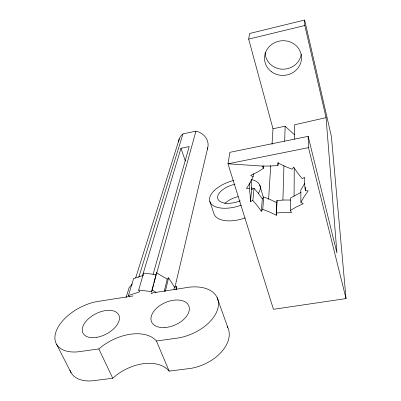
<?xml version="1.0" encoding="UTF-8"?>
<svg xmlns="http://www.w3.org/2000/svg" width="401" height="401" viewBox="0 0 401 401"><rect width="100%" height="100%" fill="white"/><g stroke="black" fill="none" stroke-linecap="round" stroke-linejoin="round"><path stroke-width="0.6" d="M294.088 196.159L294.244 167.994M294.399 139.207L294.479 124.811L326.058 117.638L304.81 25.514L304.645 20.05L249.607 33.489L248.675 39.118L273.001 128.761L272.033 144.345M290.58 200.039L283.938 200.019L276.981 200.515L276.906 202.776L270.084 199.477L263.698 196.976L262.77 209.337L269.337 211.898L276.349 215.267L276.419 212.966L283.572 212.48L291.637 212.525L290.329 210.465L290.514 198.019L301.021 192.325M282.905 200.049L283.948 165.633M284.69 141.232L285.141 126.215L273.001 128.761M326.058 117.638L336.925 252.886L308.138 136.35L229.913 152.33L227.994 163.803L262.224 166.069L270.53 166.039L277.943 165.453L278.023 162.951L285.322 166.54L292.128 169.242L293.672 167.137L297.878 173.347L302.164 178.56L304.725 177.422L304.695 184.5L305.321 190.736L308.174 190.841L304.023 196.836L300.92 202.385L303.301 203.658L296.244 207.026L290.329 210.465M276.349 215.267L276.88 203.402M277.943 165.453L278.083 162.395M276.419 212.966L276.981 200.515M268.62 199.217L270.715 165.548M252.846 200.49L250.43 201.563L251.728 189.347L254.044 188.305L252.846 200.49L257.151 205.457L261.347 211.282L262.309 198.891L263.698 196.976M250.43 201.563L250.149 194.756L249.262 188.625L246.46 188.52L250.269 182.505L253.131 176.811L250.69 175.503L257.678 171.944L263.612 168.265L263.808 165.814M253.131 176.811L253.452 173.713M176.315 289.487L176.615 286.625L174.5 287.141L173.959 289.522M249.262 188.625L249.918 182.64M154.029 282.825L156.225 274.62L143.618 273.116L138.666 290.048L151.678 291.622L156.48 272.815L167.227 279.131L168.61 277.793L174.5 287.141M156.31 274.018L156.48 272.815M175.949 289.602L176.615 286.625M174.936 287.226L207.768 147.683M165.322 291.352L168.61 277.793M164.199 291.527L167.227 279.131M151.678 291.622L152.144 289.863M152.46 288.69L153.713 283.998M156.676 273.251L195.949 131.152L197.302 131.488A14.932 13.053 15.5 0 1 207.252 149.237M153.072 274.434L189.202 146.581L180.981 148.28L142.355 276.189M133.042 295.948L129.734 296.464L128.375 295.552L133.613 278.57L143.433 275.322M138.751 277.412L182.966 133.899L195.949 131.152M126.034 297.617L129.157 287.587L132.315 284.083M135.638 278.028L179.282 138.866M304.845 183.117L300.815 190.054L300.92 202.385M261.347 211.282L262.77 209.337M182.966 133.899L182.014 134.721A14.932 13.053 15.5 0 0 178.55 142.054M69.964 370.253A36.737 22.005 -28.6 0 0 92.185 380.855L112.766 378.248L115.824 375.637A39.985 26.341 -29.5 0 1 167.202 369.09L169.157 371.115L190.951 368.359A37.158 24.035 -23.3 0 0 227.267 326.449M129.734 296.464L96.446 301.657A37.639 21.188 -27.6 0 0 56.175 331.246A37.639 21.188 -27.6 0 0 77.819 351.852L98.831 348.95L102.009 346.354A41.047 25.484 -28.3 0 1 154.485 339.061L156.435 340.995L169.157 371.115M128.375 295.552L139.643 291.853L138.666 290.048M248.675 39.118L304.81 25.514M308.138 136.35L308.474 147.638L227.994 163.803L273.457 309.316L346.038 298.59L331.396 136.41L304.645 20.05M156.435 340.995L178.716 337.918A38.11 23.173 -22.7 0 0 218.099 307.472A38.11 23.173 -22.7 0 0 189.302 287.181L151.182 293.121L152.149 293.362M151.934 289.788L156.094 292.399M285.141 126.215L294.359 134.671M254.044 188.305L258.229 193.172L262.309 198.891M262.224 166.069L263.612 168.265M56.621 344.399L71.117 372.805M98.831 348.95L112.766 378.248M217.131 297.557L227.813 327.522M180.981 148.28L185.407 161.167M209.818 201.437L213.954 213.763A26.045 13.288 -17.3 0 0 245.237 217.868M259.718 184.976L263.382 197.467M308.474 147.638L346.038 298.59M251.086 180.265L251.728 189.347M305.256 187.092L305.321 190.736M224.72 203.603A17.684 9.017 -17.3 0 1 238.209 196.595M251.096 179.503A26.301 12.992 -17.3 0 1 258.224 193.588M241.272 205.162A26.301 12.992 -17.3 0 1 209.803 201.397A26.301 12.992 -17.3 0 1 233.708 180.44M240.244 200.811A17.855 8.817 -17.3 0 1 217.798 198.736A17.855 8.817 -17.3 0 1 234.941 184.234M251.703 187.618A17.855 8.817 -17.3 0 1 252.074 189.322M301.231 54.33A18.155 17.078 -7 0 1 282.068 69.178A18.155 17.078 -7 0 1 265.146 52.551M96.22 337.406A20.075 11.418 -27.1 0 0 118.781 314.965A20.075 11.418 -27.1 0 0 87.563 319.622A20.075 11.418 -27.1 0 0 96.22 337.406M164.731 327.552A20.261 12.21 -23.5 0 0 188.831 305.943A20.261 12.21 -23.5 0 0 156.911 307.898A20.261 12.21 -23.5 0 0 164.731 327.552M271.552 71.809A18.506 17.338 -6 0 0 301.321 60.33A18.506 17.338 -6 0 0 276.194 42.015A18.506 17.338 -6 0 0 271.552 71.809"/></g></svg>
